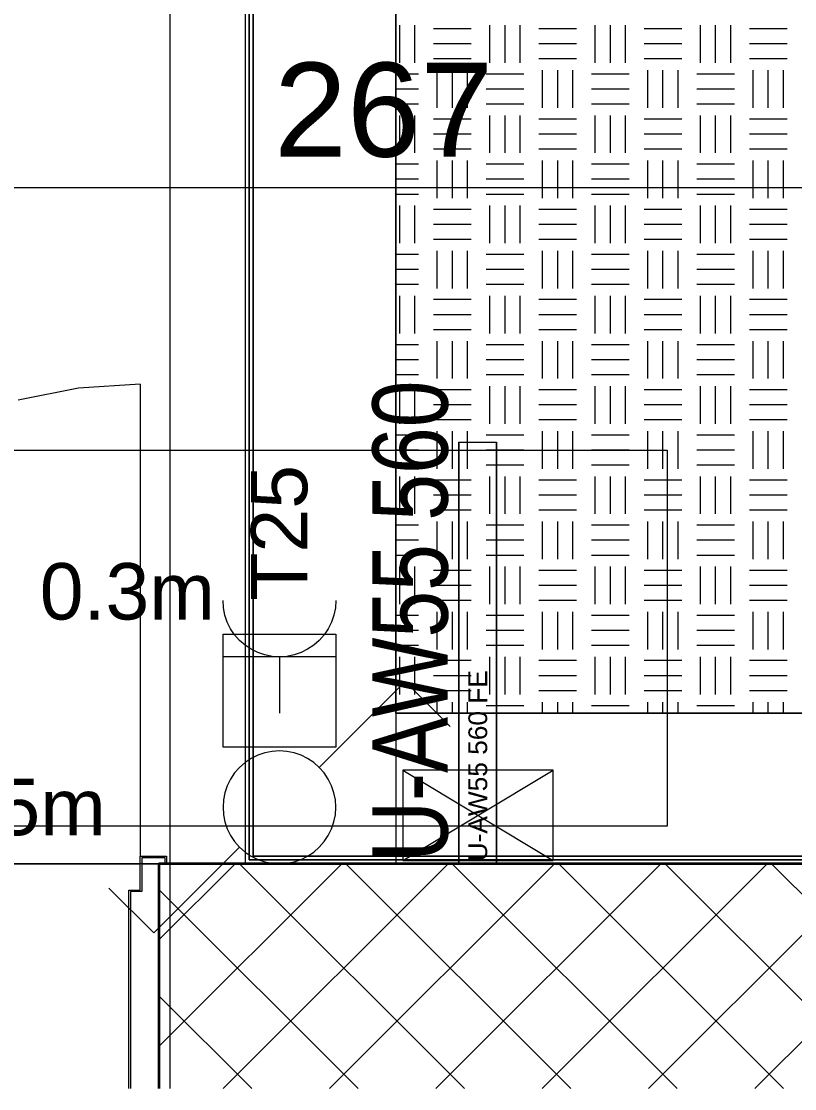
# Model space of a CAD drawing. Extents: x -1132 to 613, y -179 to 712.
# Drawn here: x -657.97 to -637.41, y -113.6 to -85.22 of the extents above; entities that cross this region are included whole.
import ezdxf
from ezdxf.lldxf.tags import DXFTag

# ---------------------------------------------------------------- set-up
doc = ezdxf.new("R2010")
doc.units = 0
doc.layers.get('0').update_dxf_attribs({"lineweight": 13})
for name, color, linetype, lineweight in [('A-DETL-____-HDLN', 7, '_Verdeckte Linien_', 9), ('A-DOOR-____-OTLN', 7, 'Continuous', 9), ('A-DOOR-FRAM-MCUT', 7, 'Continuous', 9), ('A-FLOR-____-OTLN', 7, 'Continuous', 9), ('A-FLOR-____-OVHD', 7, 'Strichpunkt - Fein', 9), ('A-GENM-____-OTLN', 7, 'Continuous', 9), ('A-WALL-____-MCUT', 7, 'Continuous', 35), ('A-WALL-____-PATT', 7, 'Continuous', 35)]:
    doc.layers.add(name, color=color, linetype=linetype, lineweight=lineweight)
for name, color, linetype, lineweight, true_color in [('EL01_VVV_Mass', 7, 'Continuous', 13, 0xb2b200), ('EL01_WAN_Kraft', 1, 'Continuous', 13, 0xff0000), ('EL01_WAN_Licht', 7, 'Continuous', 13, 0x0080ff), ('EL01_WAN_Starkstrom', 1, 'Continuous', 13, 0xff0000), ('EL01_WAN_Trassen', 40, 'Continuous', 13, 0xffbf00), ('EL01_WAN_Trassen Befestigung', 7, 'Continuous', 13, 0xb2b200)]:
    doc.layers.add(name, color=color, linetype=linetype, lineweight=lineweight, true_color=true_color)
doc.styles.get("Standard").update_dxf_attribs({"font": 'arial.ttf'})
tags = doc.linetypes.add('_Verdeckte Linien_', pattern=[0.15, 0.1, -0.05]).pattern_tags.tags
tags[6:7] = [DXFTag(74, 4), DXFTag(75, 0), DXFTag(340, '0'), DXFTag(46, 1.0), DXFTag(50, 0.0), DXFTag(44, 0.0), DXFTag(45, 0.0)]
tags[4:5] = [DXFTag(74, 4), DXFTag(75, 0), DXFTag(340, '0'), DXFTag(46, 1.0), DXFTag(50, 0.0), DXFTag(44, 0.0), DXFTag(45, 0.0)]
tags = doc.linetypes.add('Strichpunkt - Fein', pattern=[0.2, 0.1, -0.05, 0, -0.05]).pattern_tags.tags
tags[10:11] = [DXFTag(74, 4), DXFTag(75, 0), DXFTag(340, '0'), DXFTag(46, 1.0), DXFTag(50, 0.0), DXFTag(44, 0.0), DXFTag(45, 0.0)]
tags[8:9] = [DXFTag(74, 4), DXFTag(75, 0), DXFTag(340, '0'), DXFTag(46, 1.0), DXFTag(50, 0.0), DXFTag(44, 0.0), DXFTag(45, 0.0)]
tags[6:7] = [DXFTag(74, 4), DXFTag(75, 0), DXFTag(340, '0'), DXFTag(46, 1.0), DXFTag(50, 0.0), DXFTag(44, 0.0), DXFTag(45, 0.0)]
tags[4:5] = [DXFTag(74, 4), DXFTag(75, 0), DXFTag(340, '0'), DXFTag(46, 1.0), DXFTag(50, 0.0), DXFTag(44, 0.0), DXFTag(45, 0.0)]
tags = doc.linetypes.add('Öffnung Element 2', pattern=[0.2, 0.1, -0.1]).pattern_tags.tags
tags[6:7] = [DXFTag(74, 4), DXFTag(75, 0), DXFTag(340, '0'), DXFTag(46, 1.0), DXFTag(50, 0.0), DXFTag(44, 0.0), DXFTag(45, 0.0)]
tags[4:5] = [DXFTag(74, 4), DXFTag(75, 0), DXFTag(340, '0'), DXFTag(46, 1.0), DXFTag(50, 0.0), DXFTag(44, 0.0), DXFTag(45, 0.0)]

# ---------------------------------------------------------------- blocks, each defined once
blk = doc.blocks.new('Referenz-A0UNPDE96I', base_point=(-1115.886, -117.372))
at = {"layer": 'A-DETL-____-HDLN', "color": 0, "linetype": '_Verdeckte Linien_', "ltscale": 0.13}
for p, q in [((-654.015, -113.603), (-654.015, -55.622)), ((-648.015, -61.622), (-648.015, -107.622))]:
    blk.add_line(p, q, dxfattribs=at)
at = {"layer": 'A-DOOR-____-OTLN', "color": 0, "linetype": 'Öffnung Element 2', "ltscale": 0.13}
for p, q in [((-656.453, -94.979), (-658.063, -95.299)), ((-654.815, -94.872), (-656.453, -94.979)), ((-654.815, -94.872), (-654.815, -107.422))]:
    blk.add_line(p, q, dxfattribs=at)
at = {"layer": 'A-DOOR-FRAM-MCUT', "color": 0, "linetype": 'Continuous', "ltscale": 0.13}
for p, q in [((-654.815, -108.322), (-654.815, -107.422)), ((-654.815, -107.422), (-654.115, -107.422)), ((-654.775, -107.462), (-654.775, -108.362)), ((-654.155, -107.462), (-654.775, -107.462)), ((-654.155, -107.622), (-654.155, -107.462)), ((-654.115, -107.422), (-654.115, -107.622)), ((-655.115, -108.322), (-654.815, -108.322)), ((-655.115, -113.603), (-655.115, -108.322)), ((-655.075, -108.362), (-655.075, -113.603)), ((-654.775, -108.362), (-655.075, -108.362))]:
    blk.add_line(p, q, dxfattribs=at)
at = {"layer": 'A-FLOR-____-OTLN', "color": 0, "linetype": 'Continuous', "ltscale": 0.13}
for p, q in [((-652.015, -107.622), (-652.015, -57.622)), ((-648.015, -61.622), (-648.015, -103.622)), ((-648.015, -103.622), (-602.015, -103.622)), ((-685.815, -107.622), (-654.815, -107.622)), ((-654.775, -107.622), (-654.315, -107.622))]:
    blk.add_line(p, q, dxfattribs=at)
at = {"layer": 'A-FLOR-____-OVHD', "color": 0, "linetype": 'Strichpunkt - Fein', "ltscale": 0.13}
blk.add_line((-231.115, -107.622), (-995.015, -107.622), dxfattribs=at)
at = {"layer": 'A-GENM-____-OTLN', "color": 0, "linetype": 'Continuous', "ltscale": 0.13}
for p, q in [((-652.015, -107.622), (-652.015, -57.622)), ((-651.915, -107.522), (-651.915, -57.722)), ((-651.915, -57.722), (-651.915, -107.522)), ((-651.815, -107.422), (-651.815, -57.822)), ((-651.815, -57.822), (-651.815, -107.422)), ((-648.015, -103.622), (-648.015, -61.622)), ((-648.015, -61.622), (-648.015, -103.622)), ((-647.915, -86.322), (-647.915, -85.322)), ((-647.515, -86.322), (-647.515, -85.322)), ((-646.015, -85.422), (-647.015, -85.422)), ((-645.515, -86.322), (-645.515, -85.322)), ((-645.115, -86.322), (-645.115, -85.322)), ((-644.715, -86.322), (-644.715, -85.322)), ((-643.215, -85.422), (-644.215, -85.422)), ((-642.715, -86.322), (-642.715, -85.322)), ((-642.315, -86.322), (-642.315, -85.322)), ((-641.915, -86.322), (-641.915, -85.322)), ((-640.415, -85.422), (-641.415, -85.422)), ((-639.915, -86.322), (-639.915, -85.322)), ((-639.515, -86.322), (-639.515, -85.322)), ((-639.115, -86.322), (-639.115, -85.322)), ((-637.615, -85.422), (-638.615, -85.422)), ((-646.015, -85.822), (-647.015, -85.822)), ((-643.215, -85.822), (-644.215, -85.822)), ((-640.415, -85.822), (-641.415, -85.822)), ((-637.615, -85.822), (-638.615, -85.822)), ((-646.015, -86.222), (-647.015, -86.222)), ((-643.215, -86.222), (-644.215, -86.222)), ((-640.415, -86.222), (-641.415, -86.222)), ((-637.615, -86.222), (-638.615, -86.222)), ((-646.915, -87.522), (-646.915, -86.522)), ((-646.515, -87.522), (-646.515, -86.522)), ((-646.115, -87.522), (-646.115, -86.522)), ((-644.115, -87.522), (-644.115, -86.522)), ((-643.715, -87.522), (-643.715, -86.522)), ((-643.315, -87.522), (-643.315, -86.522)), ((-641.315, -87.522), (-641.315, -86.522)), ((-640.915, -87.522), (-640.915, -86.522)), ((-640.515, -87.522), (-640.515, -86.522)), ((-638.515, -87.522), (-638.515, -86.522)), ((-638.115, -87.522), (-638.115, -86.522)), ((-637.715, -87.522), (-637.715, -86.522)), ((-647.415, -86.622), (-648.015, -86.622)), ((-644.615, -86.622), (-645.615, -86.622)), ((-641.815, -86.622), (-642.815, -86.622)), ((-639.015, -86.622), (-640.015, -86.622)), ((-647.415, -87.022), (-648.015, -87.022)), ((-644.615, -87.022), (-645.615, -87.022)), ((-641.815, -87.022), (-642.815, -87.022)), ((-639.015, -87.022), (-640.015, -87.022)), ((-647.415, -87.422), (-648.015, -87.422)), ((-644.615, -87.422), (-645.615, -87.422)), ((-641.815, -87.422), (-642.815, -87.422)), ((-639.015, -87.422), (-640.015, -87.422)), ((-647.915, -88.722), (-647.915, -87.722)), ((-647.515, -88.722), (-647.515, -87.722)), ((-646.015, -87.822), (-647.015, -87.822)), ((-645.515, -88.722), (-645.515, -87.722)), ((-645.115, -88.722), (-645.115, -87.722)), ((-644.715, -88.722), (-644.715, -87.722)), ((-643.215, -87.822), (-644.215, -87.822)), ((-642.715, -88.722), (-642.715, -87.722)), ((-642.315, -88.722), (-642.315, -87.722)), ((-641.915, -88.722), (-641.915, -87.722)), ((-640.415, -87.822), (-641.415, -87.822)), ((-639.915, -88.722), (-639.915, -87.722)), ((-639.515, -88.722), (-639.515, -87.722)), ((-639.115, -88.722), (-639.115, -87.722)), ((-637.615, -87.822), (-638.615, -87.822)), ((-646.015, -88.222), (-647.015, -88.222)), ((-643.215, -88.222), (-644.215, -88.222)), ((-640.415, -88.222), (-641.415, -88.222)), ((-637.615, -88.222), (-638.615, -88.222)), ((-646.015, -88.622), (-647.015, -88.622)), ((-643.215, -88.622), (-644.215, -88.622)), ((-640.415, -88.622), (-641.415, -88.622)), ((-637.615, -88.622), (-638.615, -88.622)), ((-647.415, -89.022), (-648.015, -89.022)), ((-646.915, -89.922), (-646.915, -88.922)), ((-646.515, -89.922), (-646.515, -88.922)), ((-646.115, -89.922), (-646.115, -88.922)), ((-644.615, -89.022), (-645.615, -89.022)), ((-644.115, -89.922), (-644.115, -88.922)), ((-643.715, -89.922), (-643.715, -88.922)), ((-643.315, -89.922), (-643.315, -88.922)), ((-641.815, -89.022), (-642.815, -89.022)), ((-641.315, -89.922), (-641.315, -88.922)), ((-640.915, -89.922), (-640.915, -88.922)), ((-640.515, -89.922), (-640.515, -88.922)), ((-639.015, -89.022), (-640.015, -89.022)), ((-638.515, -89.922), (-638.515, -88.922)), ((-638.115, -89.922), (-638.115, -88.922)), ((-637.715, -89.922), (-637.715, -88.922)), ((-647.415, -89.422), (-648.015, -89.422)), ((-644.615, -89.422), (-645.615, -89.422)), ((-641.815, -89.422), (-642.815, -89.422)), ((-639.015, -89.422), (-640.015, -89.422)), ((-647.415, -89.822), (-648.015, -89.822)), ((-644.615, -89.822), (-645.615, -89.822)), ((-641.815, -89.822), (-642.815, -89.822)), ((-639.015, -89.822), (-640.015, -89.822)), ((-647.915, -91.122), (-647.915, -90.122)), ((-647.515, -91.122), (-647.515, -90.122)), ((-646.015, -90.222), (-647.015, -90.222)), ((-645.515, -91.122), (-645.515, -90.122)), ((-645.115, -91.122), (-645.115, -90.122)), ((-644.715, -91.122), (-644.715, -90.122)), ((-643.215, -90.222), (-644.215, -90.222)), ((-642.715, -91.122), (-642.715, -90.122)), ((-642.315, -91.122), (-642.315, -90.122)), ((-641.915, -91.122), (-641.915, -90.122)), ((-640.415, -90.222), (-641.415, -90.222)), ((-639.915, -91.122), (-639.915, -90.122)), ((-639.515, -91.122), (-639.515, -90.122)), ((-639.115, -91.122), (-639.115, -90.122)), ((-637.615, -90.222), (-638.615, -90.222)), ((-646.015, -90.622), (-647.015, -90.622)), ((-643.215, -90.622), (-644.215, -90.622)), ((-640.415, -90.622), (-641.415, -90.622)), ((-637.615, -90.622), (-638.615, -90.622)), ((-646.015, -91.022), (-647.015, -91.022)), ((-643.215, -91.022), (-644.215, -91.022)), ((-640.415, -91.022), (-641.415, -91.022)), ((-637.615, -91.022), (-638.615, -91.022)), ((-646.915, -92.322), (-646.915, -91.322)), ((-646.515, -92.322), (-646.515, -91.322)), ((-646.115, -92.322), (-646.115, -91.322)), ((-644.115, -92.322), (-644.115, -91.322)), ((-643.715, -92.322), (-643.715, -91.322)), ((-643.315, -92.322), (-643.315, -91.322)), ((-641.315, -92.322), (-641.315, -91.322)), ((-640.915, -92.322), (-640.915, -91.322)), ((-640.515, -92.322), (-640.515, -91.322)), ((-638.515, -92.322), (-638.515, -91.322)), ((-638.115, -92.322), (-638.115, -91.322)), ((-637.715, -92.322), (-637.715, -91.322)), ((-647.415, -91.422), (-648.015, -91.422)), ((-644.615, -91.422), (-645.615, -91.422)), ((-641.815, -91.422), (-642.815, -91.422)), ((-639.015, -91.422), (-640.015, -91.422)), ((-647.415, -91.822), (-648.015, -91.822)), ((-644.615, -91.822), (-645.615, -91.822)), ((-641.815, -91.822), (-642.815, -91.822)), ((-639.015, -91.822), (-640.015, -91.822)), ((-647.415, -92.222), (-648.015, -92.222)), ((-644.615, -92.222), (-645.615, -92.222)), ((-641.815, -92.222), (-642.815, -92.222)), ((-639.015, -92.222), (-640.015, -92.222)), ((-647.915, -93.522), (-647.915, -92.522)), ((-647.515, -93.522), (-647.515, -92.522)), ((-645.515, -93.522), (-645.515, -92.522)), ((-645.115, -93.522), (-645.115, -92.522)), ((-644.715, -93.522), (-644.715, -92.522)), ((-642.715, -93.522), (-642.715, -92.522)), ((-642.315, -93.522), (-642.315, -92.522)), ((-641.915, -93.522), (-641.915, -92.522)), ((-639.915, -93.522), (-639.915, -92.522)), ((-639.515, -93.522), (-639.515, -92.522)), ((-639.115, -93.522), (-639.115, -92.522)), ((-646.015, -92.622), (-647.015, -92.622)), ((-643.215, -92.622), (-644.215, -92.622)), ((-640.415, -92.622), (-641.415, -92.622)), ((-637.615, -92.622), (-638.615, -92.622)), ((-646.015, -93.022), (-647.015, -93.022)), ((-643.215, -93.022), (-644.215, -93.022)), ((-640.415, -93.022), (-641.415, -93.022)), ((-637.615, -93.022), (-638.615, -93.022)), ((-646.015, -93.422), (-647.015, -93.422)), ((-643.215, -93.422), (-644.215, -93.422)), ((-640.415, -93.422), (-641.415, -93.422)), ((-637.615, -93.422), (-638.615, -93.422)), ((-647.415, -93.822), (-648.015, -93.822)), ((-646.915, -94.722), (-646.915, -93.722)), ((-646.515, -94.722), (-646.515, -93.722)), ((-646.115, -94.722), (-646.115, -93.722)), ((-644.615, -93.822), (-645.615, -93.822)), ((-644.115, -94.722), (-644.115, -93.722)), ((-643.715, -94.722), (-643.715, -93.722)), ((-643.315, -94.722), (-643.315, -93.722)), ((-641.815, -93.822), (-642.815, -93.822)), ((-641.315, -94.722), (-641.315, -93.722)), ((-640.915, -94.722), (-640.915, -93.722)), ((-640.515, -94.722), (-640.515, -93.722)), ((-639.015, -93.822), (-640.015, -93.822)), ((-638.515, -94.722), (-638.515, -93.722)), ((-638.115, -94.722), (-638.115, -93.722)), ((-637.715, -94.722), (-637.715, -93.722)), ((-647.415, -94.222), (-648.015, -94.222)), ((-644.615, -94.222), (-645.615, -94.222)), ((-641.815, -94.222), (-642.815, -94.222)), ((-639.015, -94.222), (-640.015, -94.222)), ((-647.415, -94.622), (-648.015, -94.622)), ((-644.615, -94.622), (-645.615, -94.622)), ((-641.815, -94.622), (-642.815, -94.622)), ((-639.015, -94.622), (-640.015, -94.622)), ((-647.915, -95.922), (-647.915, -94.922)), ((-647.515, -95.922), (-647.515, -94.922)), ((-646.015, -95.022), (-647.015, -95.022)), ((-645.515, -95.922), (-645.515, -94.922)), ((-645.115, -95.922), (-645.115, -94.922)), ((-644.715, -95.922), (-644.715, -94.922)), ((-643.215, -95.022), (-644.215, -95.022)), ((-642.715, -95.922), (-642.715, -94.922)), ((-642.315, -95.922), (-642.315, -94.922)), ((-641.915, -95.922), (-641.915, -94.922)), ((-640.415, -95.022), (-641.415, -95.022)), ((-639.915, -95.922), (-639.915, -94.922)), ((-639.515, -95.922), (-639.515, -94.922)), ((-639.115, -95.922), (-639.115, -94.922)), ((-637.615, -95.022), (-638.615, -95.022)), ((-646.015, -95.422), (-647.015, -95.422)), ((-643.215, -95.422), (-644.215, -95.422)), ((-640.415, -95.422), (-641.415, -95.422)), ((-637.615, -95.422), (-638.615, -95.422)), ((-646.015, -95.822), (-647.015, -95.822)), ((-643.215, -95.822), (-644.215, -95.822)), ((-640.415, -95.822), (-641.415, -95.822)), ((-637.615, -95.822), (-638.615, -95.822)), ((-646.915, -97.122), (-646.915, -96.122)), ((-646.515, -97.122), (-646.515, -96.122)), ((-646.115, -97.122), (-646.115, -96.122)), ((-644.115, -97.122), (-644.115, -96.122)), ((-643.715, -97.122), (-643.715, -96.122)), ((-643.315, -97.122), (-643.315, -96.122)), ((-641.315, -97.122), (-641.315, -96.122)), ((-640.915, -97.122), (-640.915, -96.122)), ((-640.515, -97.122), (-640.515, -96.122)), ((-638.515, -97.122), (-638.515, -96.122)), ((-638.115, -97.122), (-638.115, -96.122)), ((-637.715, -97.122), (-637.715, -96.122)), ((-647.415, -96.222), (-648.015, -96.222)), ((-644.615, -96.222), (-645.615, -96.222)), ((-641.815, -96.222), (-642.815, -96.222)), ((-639.015, -96.222), (-640.015, -96.222)), ((-647.415, -96.622), (-648.015, -96.622)), ((-644.615, -96.622), (-645.615, -96.622)), ((-641.815, -96.622), (-642.815, -96.622)), ((-639.015, -96.622), (-640.015, -96.622)), ((-647.415, -97.022), (-648.015, -97.022)), ((-644.615, -97.022), (-645.615, -97.022)), ((-641.815, -97.022), (-642.815, -97.022)), ((-639.015, -97.022), (-640.015, -97.022)), ((-647.915, -98.322), (-647.915, -97.322)), ((-647.515, -98.322), (-647.515, -97.322)), ((-645.515, -98.322), (-645.515, -97.322)), ((-645.115, -98.322), (-645.115, -97.322)), ((-644.715, -98.322), (-644.715, -97.322)), ((-642.715, -98.322), (-642.715, -97.322)), ((-642.315, -98.322), (-642.315, -97.322)), ((-641.915, -98.322), (-641.915, -97.322)), ((-639.915, -98.322), (-639.915, -97.322)), ((-639.515, -98.322), (-639.515, -97.322)), ((-639.115, -98.322), (-639.115, -97.322)), ((-646.015, -97.422), (-647.015, -97.422)), ((-643.215, -97.422), (-644.215, -97.422)), ((-640.415, -97.422), (-641.415, -97.422)), ((-637.615, -97.422), (-638.615, -97.422)), ((-646.015, -97.822), (-647.015, -97.822)), ((-643.215, -97.822), (-644.215, -97.822)), ((-640.415, -97.822), (-641.415, -97.822)), ((-637.615, -97.822), (-638.615, -97.822)), ((-646.015, -98.222), (-647.015, -98.222)), ((-643.215, -98.222), (-644.215, -98.222)), ((-640.415, -98.222), (-641.415, -98.222)), ((-637.615, -98.222), (-638.615, -98.222)), ((-647.415, -98.622), (-648.015, -98.622)), ((-646.915, -99.522), (-646.915, -98.522)), ((-646.515, -99.522), (-646.515, -98.522)), ((-646.115, -99.522), (-646.115, -98.522)), ((-644.615, -98.622), (-645.615, -98.622)), ((-644.115, -99.522), (-644.115, -98.522)), ((-643.715, -99.522), (-643.715, -98.522)), ((-643.315, -99.522), (-643.315, -98.522)), ((-641.815, -98.622), (-642.815, -98.622)), ((-641.315, -99.522), (-641.315, -98.522)), ((-640.915, -99.522), (-640.915, -98.522)), ((-640.515, -99.522), (-640.515, -98.522)), ((-639.015, -98.622), (-640.015, -98.622)), ((-638.515, -99.522), (-638.515, -98.522)), ((-638.115, -99.522), (-638.115, -98.522)), ((-637.715, -99.522), (-637.715, -98.522)), ((-647.415, -99.022), (-648.015, -99.022)), ((-644.615, -99.022), (-645.615, -99.022)), ((-641.815, -99.022), (-642.815, -99.022)), ((-639.015, -99.022), (-640.015, -99.022)), ((-647.415, -99.422), (-648.015, -99.422)), ((-644.615, -99.422), (-645.615, -99.422)), ((-641.815, -99.422), (-642.815, -99.422)), ((-639.015, -99.422), (-640.015, -99.422)), ((-647.915, -100.722), (-647.915, -99.722)), ((-647.515, -100.722), (-647.515, -99.722)), ((-646.015, -99.822), (-647.015, -99.822)), ((-645.515, -100.722), (-645.515, -99.722)), ((-645.115, -100.722), (-645.115, -99.722)), ((-644.715, -100.722), (-644.715, -99.722)), ((-643.215, -99.822), (-644.215, -99.822)), ((-642.715, -100.722), (-642.715, -99.722)), ((-642.315, -100.722), (-642.315, -99.722)), ((-641.915, -100.722), (-641.915, -99.722)), ((-640.415, -99.822), (-641.415, -99.822)), ((-639.915, -100.722), (-639.915, -99.722)), ((-639.515, -100.722), (-639.515, -99.722)), ((-639.115, -100.722), (-639.115, -99.722)), ((-637.615, -99.822), (-638.615, -99.822)), ((-646.015, -100.222), (-647.015, -100.222)), ((-643.215, -100.222), (-644.215, -100.222)), ((-640.415, -100.222), (-641.415, -100.222)), ((-637.615, -100.222), (-638.615, -100.222)), ((-646.015, -100.622), (-647.015, -100.622)), ((-643.215, -100.622), (-644.215, -100.622)), ((-640.415, -100.622), (-641.415, -100.622)), ((-637.615, -100.622), (-638.615, -100.622)), ((-647.415, -101.022), (-648.015, -101.022)), ((-646.915, -101.922), (-646.915, -100.922)), ((-646.515, -101.922), (-646.515, -100.922)), ((-646.115, -101.922), (-646.115, -100.922)), ((-644.615, -101.022), (-645.615, -101.022)), ((-644.115, -101.922), (-644.115, -100.922)), ((-643.715, -101.922), (-643.715, -100.922)), ((-643.315, -101.922), (-643.315, -100.922)), ((-641.815, -101.022), (-642.815, -101.022)), ((-641.315, -101.922), (-641.315, -100.922)), ((-640.915, -101.922), (-640.915, -100.922)), ((-640.515, -101.922), (-640.515, -100.922)), ((-639.015, -101.022), (-640.015, -101.022)), ((-638.515, -101.922), (-638.515, -100.922)), ((-638.115, -101.922), (-638.115, -100.922)), ((-637.715, -101.922), (-637.715, -100.922)), ((-647.415, -101.422), (-648.015, -101.422)), ((-644.615, -101.422), (-645.615, -101.422)), ((-641.815, -101.422), (-642.815, -101.422)), ((-639.015, -101.422), (-640.015, -101.422)), ((-647.415, -101.822), (-648.015, -101.822)), ((-644.615, -101.822), (-645.615, -101.822)), ((-641.815, -101.822), (-642.815, -101.822)), ((-639.015, -101.822), (-640.015, -101.822)), ((-647.915, -103.122), (-647.915, -102.122)), ((-647.515, -103.122), (-647.515, -102.122)), ((-645.515, -103.122), (-645.515, -102.122)), ((-645.115, -103.122), (-645.115, -102.122)), ((-644.715, -103.122), (-644.715, -102.122)), ((-642.715, -103.122), (-642.715, -102.122)), ((-642.315, -103.122), (-642.315, -102.122)), ((-641.915, -103.122), (-641.915, -102.122)), ((-639.915, -103.122), (-639.915, -102.122)), ((-639.515, -103.122), (-639.515, -102.122)), ((-639.115, -103.122), (-639.115, -102.122)), ((-646.015, -102.222), (-647.015, -102.222)), ((-643.215, -102.222), (-644.215, -102.222)), ((-640.415, -102.222), (-641.415, -102.222)), ((-637.615, -102.222), (-638.615, -102.222)), ((-646.015, -102.622), (-647.015, -102.622)), ((-643.215, -102.622), (-644.215, -102.622)), ((-640.415, -102.622), (-641.415, -102.622)), ((-637.615, -102.622), (-638.615, -102.622)), ((-646.015, -103.022), (-647.015, -103.022)), ((-643.215, -103.022), (-644.215, -103.022)), ((-640.415, -103.022), (-641.415, -103.022)), ((-637.615, -103.022), (-638.615, -103.022)), ((-647.415, -103.422), (-648.015, -103.422)), ((-646.915, -103.622), (-646.915, -103.322)), ((-646.515, -103.622), (-646.515, -103.322)), ((-646.115, -103.622), (-646.115, -103.322)), ((-644.615, -103.422), (-645.615, -103.422)), ((-644.115, -103.622), (-644.115, -103.322)), ((-643.715, -103.622), (-643.715, -103.322)), ((-643.315, -103.622), (-643.315, -103.322)), ((-641.815, -103.422), (-642.815, -103.422)), ((-641.315, -103.622), (-641.315, -103.322)), ((-640.915, -103.622), (-640.915, -103.322)), ((-640.515, -103.622), (-640.515, -103.322)), ((-639.015, -103.422), (-640.015, -103.422)), ((-638.515, -103.622), (-638.515, -103.322)), ((-638.115, -103.622), (-638.115, -103.322)), ((-637.715, -103.622), (-637.715, -103.322)), ((-621.265, -103.622), (-648.015, -103.622)), ((-648.015, -103.622), (-621.265, -103.622)), ((-619.665, -107.522), (-651.915, -107.522)), ((-651.915, -107.522), (-619.665, -107.522)), ((-619.765, -107.422), (-651.815, -107.422)), ((-651.815, -107.422), (-619.765, -107.422))]:
    blk.add_line(p, q, dxfattribs=at)
at = {"layer": 'A-WALL-____-MCUT', "color": 0, "linetype": 'Continuous', "ltscale": 0.35}
for p, q in [((-535.215, -107.622), (-654.315, -107.622)), ((-654.315, -107.622), (-654.315, -113.603))]:
    blk.add_line(p, q, dxfattribs=at)
at = {"layer": 'A-WALL-____-PATT', "color": 0, "linetype": 'Continuous', "lineweight": 9, "ltscale": 0.13}
for p, q in [((-654.315, -109.65), (-652.287, -107.622)), ((-654.315, -112.478), (-649.458, -107.622)), ((-652.611, -113.603), (-646.63, -107.622)), ((-646.192, -113.603), (-652.173, -107.622)), ((-649.783, -113.603), (-643.801, -107.622)), ((-643.363, -113.603), (-649.345, -107.622)), ((-646.955, -113.603), (-640.973, -107.622)), ((-640.535, -113.603), (-646.517, -107.622)), ((-644.126, -113.603), (-638.145, -107.622)), ((-637.707, -113.603), (-643.688, -107.622)), ((-641.298, -113.603), (-635.316, -107.622)), ((-634.878, -113.603), (-640.86, -107.622)), ((-638.469, -113.603), (-632.488, -107.622)), ((-632.05, -113.603), (-638.031, -107.622)), ((-649.02, -113.603), (-654.315, -108.309)), ((-651.849, -113.603), (-654.315, -111.137))]:
    blk.add_line(p, q, dxfattribs=at)
blk = doc.blocks.new('Kabelkanal-A0UNPDJ16I', base_point=(-690.805, -106.622))
at = {"color": 0, "linetype": 'ByBlock', "lineweight": -2, "ltscale": 0.13}
for p, q in [((-690.805, -96.622), (-640.805, -96.622)), ((-640.805, -96.622), (-640.805, -106.622)), ((-640.805, -106.622), (-690.805, -106.622))]:
    blk.add_line(p, q, dxfattribs=at)
blk = doc.blocks.new('IfcObject-A0UNPDKH6I', base_point=(-648.639, -107.614))
at = {"layer": 'EL01_WAN_Trassen', "linetype": 'ByBlock', "lineweight": -2, "ltscale": 0.13}
for p, q in [((-646.339, -96.414), (-645.339, -96.414)), ((-646.339, -96.414), (-645.339, -96.414)), ((-646.339, -107.614), (-646.339, -96.414)), ((-646.339, -96.414), (-646.339, -96.414)), ((-646.339, -96.414), (-646.339, -107.614)), ((-645.339, -107.614), (-645.339, -96.414)), ((-645.339, -96.414), (-645.339, -96.414)), ((-645.339, -96.414), (-645.339, -107.614)), ((-646.339, -107.614), (-645.339, -107.614)), ((-646.339, -107.614), (-645.339, -107.614)), ((-646.339, -107.614), (-646.339, -107.614)), ((-645.339, -107.614), (-645.339, -107.614))]:
    blk.add_line(p, q, dxfattribs=at)
at = {"layer": 'EL01_WAN_Trassen', "lineweight": -2, "attachment_point": 1, "rotation": 90}
for s, insert, char_height in [('{\\W0.8;\\fArial;U-AW55 560}', (-648.639, -107.567), 2), ('{\\fArial;U-AW55 560 FE}', (-646.089, -107.559), 0.5)]:
    blk.add_mtext(s, dxfattribs=dict(at, insert=insert, char_height=char_height))
blk = doc.blocks.new('Deckendose UP-A0UNPDYX6I', base_point=(-652.613, -104.522))
at = {"color": 0, "lineweight": -2}
for p, q in [((-652.613, -101.522), (-649.613, -101.522)), ((-652.613, -104.522), (-652.613, -101.522)), ((-649.613, -101.522), (-649.613, -104.522)), ((-649.613, -104.522), (-652.613, -104.522))]:
    blk.add_line(p, q, dxfattribs=at)
blk = doc.blocks.new('Leerdose Gr.I_ UP-A0UNPE696I', base_point=(-652.613, -103.622))
at = {"color": 0, "linetype": 'ByBlock', "lineweight": -2, "ltscale": 0.13}
for p, q in [((-652.6, -100.818), (-652.613, -100.622)), ((-649.613, -100.622), (-649.626, -100.818)), ((-652.562, -101.01), (-652.6, -100.818)), ((-652.499, -101.196), (-652.562, -101.01)), ((-649.664, -101.01), (-649.727, -101.196)), ((-649.626, -100.818), (-649.664, -101.01)), ((-652.412, -101.372), (-652.499, -101.196)), ((-649.727, -101.196), (-649.814, -101.372)), ((-652.303, -101.535), (-652.412, -101.372)), ((-652.173, -101.682), (-652.303, -101.535)), ((-649.923, -101.535), (-650.052, -101.682)), ((-649.814, -101.372), (-649.923, -101.535)), ((-652.026, -101.812), (-652.173, -101.682)), ((-651.863, -101.921), (-652.026, -101.812)), ((-650.2, -101.812), (-650.363, -101.921)), ((-650.052, -101.682), (-650.2, -101.812)), ((-649.613, -102.122), (-652.613, -102.122)), ((-651.687, -102.008), (-651.863, -101.921)), ((-651.501, -102.071), (-651.687, -102.008)), ((-651.309, -102.109), (-651.501, -102.071)), ((-651.113, -102.122), (-651.309, -102.109)), ((-650.917, -102.109), (-651.113, -102.122)), ((-651.113, -102.122), (-651.113, -103.622)), ((-650.724, -102.071), (-650.917, -102.109)), ((-650.539, -102.008), (-650.724, -102.071)), ((-650.363, -101.921), (-650.539, -102.008))]:
    blk.add_line(p, q, dxfattribs=at)
at = {"color": 0, "linetype": 'ByBlock', "lineweight": -2, "ltscale": 0.13, "insert": (-651.872, -100.629), "char_height": 1.5, "attachment_point": 1, "rotation": 90}
blk.add_mtext('{\\fArial;T25}', dxfattribs=at)
blk = doc.blocks.new('Absolute Höhe-A0UNPE6B6I', base_point=(-657.485, -101.128))
at = {"color": 0, "lineweight": -2, "insert": (-657.485, -99.628), "char_height": 1.5, "attachment_point": 1}
blk.add_mtext('{\\fArial;0.3m}', dxfattribs=at)
blk = doc.blocks.new('Maß-A0UNPE9J6I', base_point=(-675.598, -90.653))
at = {"color": 0, "lineweight": -2}
blk.add_line((-621.763, -89.653), (-675.184, -89.653), dxfattribs=at)
at = {"color": 0, "lineweight": -2, "insert": (-651.257, -86.32), "char_height": 2.5, "attachment_point": 1}
blk.add_mtext('{\\fArial;267}', dxfattribs=at)
blk = doc.blocks.new('Schalter_ Schema 3_ UP-A0UNPEJ96I', base_point=(-655.652, -109.464))
at = {"color": 0, "lineweight": -2}
for p, q in [((-650.052, -105.061), (-647.77, -102.779)), ((-647.77, -102.779), (-646.574, -103.975)), ((-651.501, -104.673), (-651.687, -104.736)), ((-651.309, -104.635), (-651.501, -104.673)), ((-651.113, -104.622), (-651.309, -104.635)), ((-650.917, -104.635), (-651.113, -104.622)), ((-650.724, -104.673), (-650.917, -104.635)), ((-650.539, -104.736), (-650.724, -104.673)), ((-652.026, -104.932), (-652.173, -105.061)), ((-651.863, -104.823), (-652.026, -104.932)), ((-651.687, -104.736), (-651.863, -104.823)), ((-650.363, -104.823), (-650.539, -104.736)), ((-650.2, -104.932), (-650.363, -104.823)), ((-650.052, -105.061), (-650.2, -104.932)), ((-652.303, -105.209), (-652.412, -105.372)), ((-652.173, -105.061), (-652.303, -105.209)), ((-649.923, -105.209), (-650.052, -105.061)), ((-649.814, -105.372), (-649.923, -105.209)), ((-652.499, -105.548), (-652.562, -105.734)), ((-652.412, -105.372), (-652.499, -105.548)), ((-649.727, -105.548), (-649.814, -105.372)), ((-649.664, -105.734), (-649.727, -105.548)), ((-652.562, -105.734), (-652.6, -105.926)), ((-649.626, -105.926), (-649.664, -105.734)), ((-652.6, -105.926), (-652.613, -106.122)), ((-652.613, -106.122), (-652.6, -106.318)), ((-649.613, -106.122), (-649.626, -105.926)), ((-649.626, -106.318), (-649.613, -106.122)), ((-652.6, -106.318), (-652.562, -106.51)), ((-649.664, -106.51), (-649.626, -106.318)), ((-652.562, -106.51), (-652.499, -106.696)), ((-652.499, -106.696), (-652.412, -106.872)), ((-649.814, -106.872), (-649.727, -106.696)), ((-649.727, -106.696), (-649.664, -106.51)), ((-652.412, -106.872), (-652.303, -107.035)), ((-649.923, -107.035), (-649.814, -106.872)), ((-652.173, -107.182), (-654.455, -109.464)), ((-652.303, -107.035), (-652.173, -107.182)), ((-652.173, -107.182), (-652.026, -107.312)), ((-650.2, -107.312), (-650.052, -107.182)), ((-650.052, -107.182), (-649.923, -107.035)), ((-652.026, -107.312), (-651.863, -107.421)), ((-651.863, -107.421), (-651.687, -107.508)), ((-651.687, -107.508), (-651.501, -107.571)), ((-650.724, -107.571), (-650.539, -107.508)), ((-650.539, -107.508), (-650.363, -107.421)), ((-650.363, -107.421), (-650.2, -107.312)), ((-651.501, -107.571), (-651.309, -107.609)), ((-651.309, -107.609), (-651.113, -107.622)), ((-651.113, -107.622), (-650.917, -107.609)), ((-650.917, -107.609), (-650.724, -107.571)), ((-654.455, -109.464), (-655.652, -108.268))]:
    blk.add_line(p, q, dxfattribs=at)
blk = doc.blocks.new('Absolute Höhe-A0UNPEJB6I', base_point=(-661.551, -106.864))
at = {"color": 0, "lineweight": -2, "insert": (-661.551, -105.364), "char_height": 1.5, "attachment_point": 1}
blk.add_mtext('{\\fArial;1.05m}', dxfattribs=at)
blk = doc.blocks.new('UV in Wand-A0UNPG5L6I', base_point=(-647.834, -107.532))
at = {"color": 0, "lineweight": -2}
for p, q in [((-647.834, -105.132), (-647.834, -107.532)), ((-643.834, -105.132), (-647.834, -105.132)), ((-647.834, -105.132), (-643.834, -107.532)), ((-647.834, -107.532), (-643.834, -105.132)), ((-643.834, -107.532), (-643.834, -105.132)), ((-647.834, -107.532), (-643.834, -107.532))]:
    blk.add_line(p, q, dxfattribs=at)

msp = doc.modelspace()

# ---------------------------------------------------------------- block references
at = {"color": 9, "lineweight": 25, "ltscale": 0.25, "true_color": 0xc0c0c0}
msp.add_blockref('Referenz-A0UNPDE96I', (-1115.886, -117.372), dxfattribs=at)
at = {"layer": 'EL01_VVV_Mass', "linetype": 'Continuous', "ltscale": 0.13}
msp.add_blockref('Maß-A0UNPE9J6I', (-675.598, -90.653), dxfattribs=at)
at = {"layer": 'EL01_WAN_Kraft', "ltscale": 0.13}
for name, p in [('Leerdose Gr.I_ UP-A0UNPE696I', (-652.613, -103.622)), ('Absolute Höhe-A0UNPE6B6I', (-657.485, -101.128))]:
    msp.add_blockref(name, p, dxfattribs=at)
at = {"layer": 'EL01_WAN_Licht', "linetype": 'Continuous', "ltscale": 0.13}
for name, p in [('Deckendose UP-A0UNPDYX6I', (-652.613, -104.522)), ('Schalter_ Schema 3_ UP-A0UNPEJ96I', (-655.652, -109.464)), ('Absolute Höhe-A0UNPEJB6I', (-661.551, -106.864))]:
    msp.add_blockref(name, p, dxfattribs=at)
at = {"layer": 'EL01_WAN_Starkstrom', "linetype": 'Continuous', "ltscale": 0.13}
msp.add_blockref('UV in Wand-A0UNPG5L6I', (-647.834, -107.532), dxfattribs=at)
at = {"layer": 'EL01_WAN_Trassen', "ltscale": 0.13}
msp.add_blockref('Kabelkanal-A0UNPDJ16I', (-690.805, -106.622), dxfattribs=at)
at = {"layer": 'EL01_WAN_Trassen Befestigung', "ltscale": 0.13}
msp.add_blockref('IfcObject-A0UNPDKH6I', (-648.639, -107.614), dxfattribs=at)

doc.saveas('drawing.dxf')
